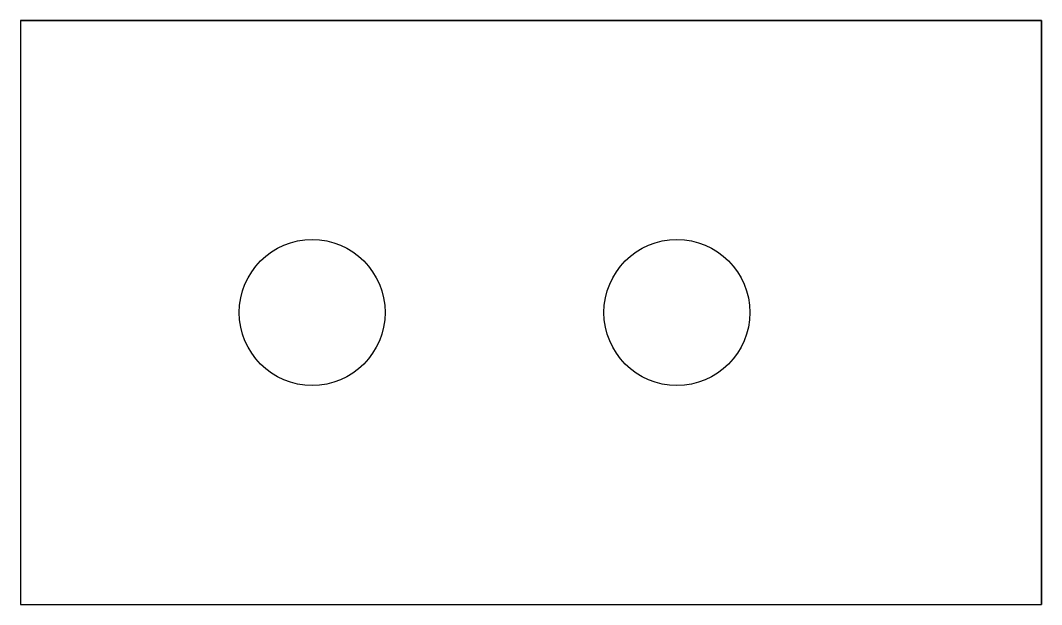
# Model space of a CAD drawing. Extents: x 0 to 14, y 0 to 8.
import ezdxf

# ---------------------------------------------------------------- set-up
doc = ezdxf.new("R2010")
doc.units = 0
doc.layers.get('0').update_dxf_attribs({"linetype": 'CONTINUOUS'})

# ---------------------------------------------------------------- blocks, each defined once
blk = doc.blocks.new('*U3')
at = {"color": 7}
for p, q in [((0, 8, 6), (14, 8, 6)), ((0, 8), (0, 8, 6)), ((0, 8, 6), (0, 0, 6)), ((0, 8), (0, 0)), ((14, 8), (0, 8)), ((14, 8), (14, 8, 6)), ((14, 8, 6), (14, 0, 6)), ((14, 0), (14, 8)), ((4, 5), (4, 5, 6)), ((9, 5), (9, 5, 6)), ((3, 4), (3, 4, 6)), ((5, 4), (5, 4, 6)), ((8, 4), (8, 4, 6)), ((10, 4), (10, 4, 6)), ((4, 3), (4, 3, 6)), ((9, 3), (9, 3, 6)), ((0, 0), (0, 0, 6)), ((0, 0, 6), (14, 0, 6)), ((0, 0), (14, 0)), ((14, 0, 6), (14, 0))]:
    blk.add_line(p, q, dxfattribs=at)
for centre in [(4, 4), (4, 4, 6), (9, 4), (9, 4, 6)]:
    blk.add_circle(centre, 1, dxfattribs=at)

msp = doc.modelspace()

# ---------------------------------------------------------------- block references
msp.add_blockref('*U3', (0, 0))

doc.saveas('drawing.dxf')
